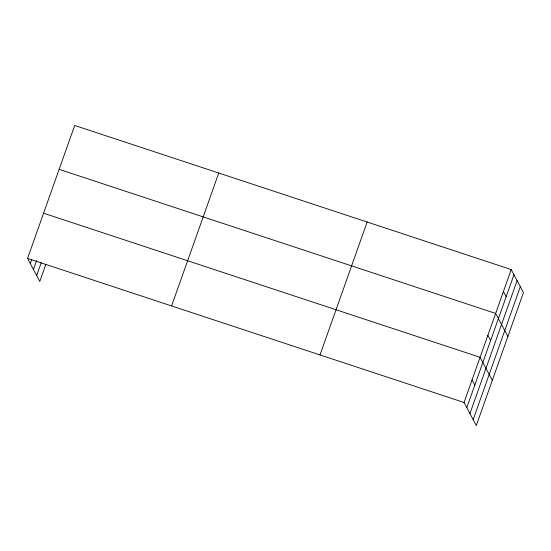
<?xml version="1.0" encoding="UTF-8"?>
<svg xmlns="http://www.w3.org/2000/svg" width="551" height="551" viewBox="0 0 551 551"><rect width="100%" height="100%" fill="white"/><g stroke="black" fill="none" stroke-linecap="round" stroke-linejoin="round"><path stroke-width="0.83" d="M27.55 258.398L74.702 125.476L511.204 269.563L523.45 292.602L476.298 425.524L464.052 402.492L27.55 258.398L39.796 281.437L45.809 264.487M30.305 263.585L31.738 259.549M33.439 269.473L36.586 260.602M36.669 275.548L41.249 262.634M171.595 305.95L218.747 173.028M320.007 354.94L367.159 222.012M464.052 402.492L511.204 269.563M466.807 407.678L513.959 274.749M469.941 413.567L517.093 280.638M473.164 419.635L520.316 286.706M59.143 169.343L495.638 313.429L507.891 336.468M43.584 213.203L480.079 357.296L492.332 380.328M503.421 291.5L506.176 296.686M487.862 335.359L490.617 340.546M472.062 379.894L474.824 385.08"/></g></svg>
